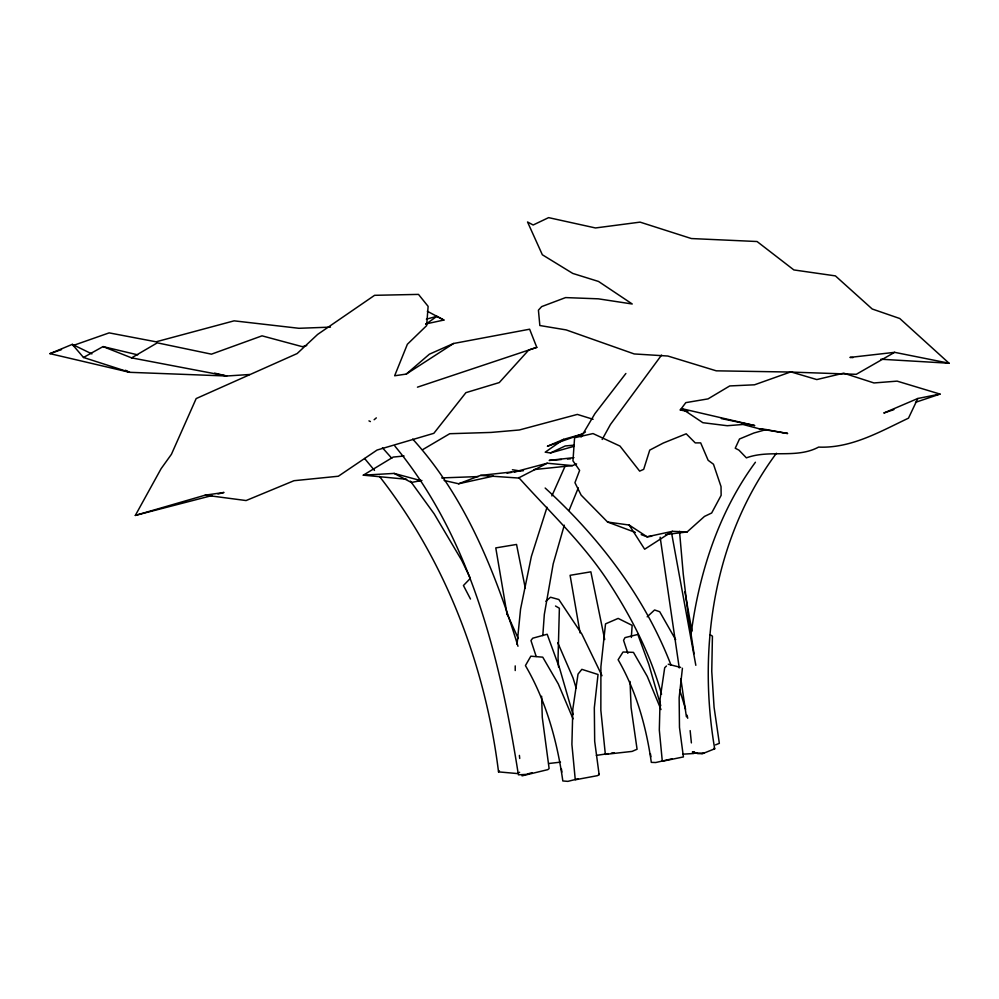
<?xml version="1.0" encoding="UTF-8"?>
<svg xmlns="http://www.w3.org/2000/svg" width="999" height="999" viewBox="0 0 999 999"><rect width="100%" height="100%" fill="white"/><g stroke="black" fill="none" stroke-linecap="round" stroke-linejoin="round"><path stroke-width="1.5" d="M631.343 637.449L632.142 625.362L618.156 618.406L605.531 623.863L600.911 666.633L600.849 710.301L605.344 754.382L632.067 751.41L637.075 749.25L631.093 707.592L630.057 681.48M542.807 635.626L544.318 614.447L553.209 563.823L564.298 525.187M693.88 751.785L693.743 753.508L682.916 754.17M517.045 644.38L520.566 609.078L531.368 556.468L547.027 507.255M682.417 668.256L679.145 697.752L679.482 727.422L683.416 756.93L662.3 761.275L659.315 730.019L660.127 698.726L664.697 667.744L666.458 665.996M690.833 636.001C698.726 574.213 718.156 512.787 755.419 462.237M569.018 510.539L578.296 487.887M551.86 495.941L565.009 466.346M680.294 409.965L685.814 402.634L708.029 398.888L729.745 385.939L754.507 384.802L790.833 371.878L816.807 379.57L843.705 373.164L873.963 382.954L897.114 381.131L940.009 394.081L917.819 398.489L908.491 418.156C879.932 431.693 851.223 448.464 818.593 447.102C796.203 459.09 769.829 449.2 746.39 457.854L738.96 450.149L735.239 448.226L739.497 438.998L753.845 433.029L766.133 429.582L787.512 433.466L759.153 428.771L742.994 424.475L727.26 425.724L702.859 422.702L681.867 408.666L680.294 409.965L687.899 411.563M211.975 495.566L135.327 515.422L161.101 468.693L171.428 454.295L196.179 398.564L297.14 353.559L317.645 334.415L374.588 295.317L418.494 294.393L428.121 306.368L426.648 325.612L407.367 344.268L394.642 375.774L406.256 374.088L453.558 343.494L529.632 329.208L536.788 347.365L417.445 387.175M602.172 439.485L610.439 424.5L661.55 355.095M581.093 437.025L594.979 413.549L625.874 373.489M776.435 453.246C714.048 536.962 697.352 647.477 714.697 748.8L702.06 753.883L692.319 752.11M379.433 476.373C445.816 561.163 485.302 665.384 498.526 771.877L499.438 770.916M470.242 578.483L463.436 585.514L470.479 599.013M647.19 616.82L654.582 609.964L659.715 611.725L675.686 639.735M665.534 534.565L687.1 531.955L704.482 516.421L711.663 512.999L721.141 495.342L721.028 486.575L713.473 464.235L708.141 460.289L700.674 442.882L695.242 442.894L686.213 433.803L663.311 443.032L649.737 450.112L643.693 469.343L639.647 471.128L619.992 446.078L593.006 433.566L574.587 437.749L572.951 460.839L579.632 470.392L574.949 482.679L581.131 495.117L607.592 522.04L635.364 532.43M406.256 374.088L429.408 354.183L453.558 343.494M545.841 601.248L550.524 597.227L558.841 599.512L581.905 634.153L601.997 675.699M374.138 419.73L376.323 417.882M425.761 324.3L436.8 316.358L443.881 320.055L425.799 323.938M585.439 431.98L581.755 434.228L563.573 439.373L545.204 452.185L550.486 452.947L574.325 446.241M687.1 531.955L672.452 531.318L644.655 549.225L629.17 525.037L607.592 522.04M406.693 479.27L363.311 475.174L393.206 457.067L404.071 456.006M422.465 449.762L449.725 433.716L491.021 432.43L519.318 429.982L577.347 414.41L593.094 419.293M249.7 374.5L226.698 375.999L129.683 372.315L49.95 353.646L72.29 344.368L83.491 357.467L103.034 346.591L131.606 357.867L157.305 342.844L211.451 354.17L262.025 335.839L302.272 346.665L306.73 345.542M599.125 774.65L597.34 775.686L575.274 779.782L571.903 744.417L572.827 709.065L578.021 674.113L581.855 669.342L598.039 674.5L594.318 707.767L594.68 741.283L599.125 774.65L598.863 773.8M949.05 363.224L894.617 352.335L856.28 374.313L788.948 372.015L716.271 370.829L667.832 356.031L634.203 353.946L566.158 329.907L539.847 325.524L538.424 310.165L541.67 306.606L565.596 297.59L598.314 298.826L632.23 303.996L598.526 281.456L572.789 273.439L542.345 254.77L527.534 221.978L533.166 225L548.613 217.632L595.491 227.959L640.072 222.128L691.383 238.549L757.055 241.521L793.855 269.93L835.401 275.886L872.214 309.003L899.762 318.506L949.05 363.224L880.893 359.228M576.598 463.898L572.452 465.609L547.227 463.236L518.419 478.034L480.594 475.412L458.616 483.766L444.155 480.482M550.486 452.947L565.247 445.954L574.263 445.129M519.63 772.314L516.982 773.526L498.526 771.877M917.819 398.489L883.803 413.037L893.893 409.627M563.573 439.373L547.402 446.253L581.755 434.228M49.95 353.646L61.501 349.588M73.052 345.542L109.141 332.879L156.081 341.808L234.103 320.841L298.951 328.296L330.469 327.123M915.509 402.335L940.009 394.081M536.788 347.365L528.758 350L499.275 382.567L465.909 392.657L433.841 433.316L377.085 450.037L338.349 476.236L293.993 480.706L246.091 500.549L205.17 495.167L135.327 515.422M532.005 772.664L526.236 774.387L518.394 774.824C500.212 659.165 471.191 538.236 394.892 446.116M715.521 744.879L719.342 743.331L714.073 707.23L711.763 671.365L712.424 636.163L710.089 634.665M514.448 471.94L547.227 463.236M426.373 319.168L436.8 316.358M217.994 494.018L224.001 492.457L205.17 495.167M577.984 778.858L567.869 781.368L562.824 780.956C557.092 740.771 546.028 700.799 525.424 665.584L530.831 656.193L542.744 657.167L558.291 683.94L573.039 718.868M522.015 775.861L547.802 769.642L549.125 768.568L542.282 717.444L541.62 696.216M672.19 758.803L655.731 762.524L651.311 762.374C646.228 726.635 636.301 691.133 618.131 659.74L623.026 652.01L633.453 652.372L647.265 676.398L660.988 709.552M458.616 483.766L493.394 476.123M704.345 752.684L698.051 753.671L692.819 751.997M672.452 531.318L647.052 536.8L641.208 534.615M421.915 480.469L411.326 482.455L394.13 473.414L363.311 475.174M507.005 473.126L511.476 472.415M596.353 755.406L608.279 753.608M611.263 753.159L614.248 752.709M651.673 536.251L647.052 536.8L629.17 525.037M548.626 763.523L560.501 762.15M894.617 352.335L849.912 357.417L853.009 357.605M573.95 457.617L549.175 460.414L561.388 459.503M480.594 475.412L523.464 470.679M534.178 469.567L572.452 465.609M567.482 459.041L570.541 458.803M441.67 477.909L478.346 476.573M417.545 480.294L420.641 480.581L394.13 473.414M759.153 428.771L766.133 429.582M512.412 469.755L520.404 470.991M783.129 432.729L787.512 433.466M131.606 357.867L226.698 375.999L214.635 373.139M721.328 418.569L754.769 425.586L681.867 408.666M103.034 346.591L137.712 354.845M668.219 664.235L680.706 667.407M83.491 357.467L129.683 372.315L125.487 370.267M72.29 344.368L91.896 353.908M368.968 420.879L370.379 421.578M427.335 311.251L443.881 320.055M555.519 606.018L559.378 608.241L558.054 658.054L558.603 667.257M713.985 748.276L714.697 748.8M545.154 488.024C599.013 537.225 644.73 596.803 671.066 665.247M518.706 477.534C549.313 511.675 583.104 543.156 608.354 581.78C631.056 616.583 650.499 654.033 661.55 694.243M382.442 447.764L391.758 458.241M412.699 439.085C465.546 497.165 495.267 572.14 517.981 646.253M364.598 458.479L374.488 470.404M410.452 481.131L434.203 513.886L461.725 560.352L470.267 578.159M506.955 613.598L518.281 638.548M557.767 642.707L573.064 678.021L576.161 688.149M627.859 653.346L623.563 640.309L624.999 637.624L637.837 634.452L648.851 664.46L660.739 705.644M536.176 656.468L530.956 640.534L532.717 638.199L547.177 634.253L559.765 668.806L572.964 714.447M679.695 689.897L685.601 709.228M671.615 533.166L695.828 665.309M525.312 588.336L516.545 544.455L495.779 547.902L507.13 614.672M687.112 715.234L687.712 718.256M604.695 639.535L590.859 571.828L570.092 575.312L580.082 632.904M684.889 591.82L691.945 631.068M660.152 537.237L679.245 667.931M694.055 653.758L688.311 616.221L683.229 573.863L679.52 531.356M680.806 678.633L686.413 716.807M650.436 753.77L650.873 756.743M561.438 769.005L561.888 772.065M519.393 755.394L519.717 758.478M690.147 730.619L691.383 742.906M515.222 665.896L515.222 670.529"/></g></svg>
